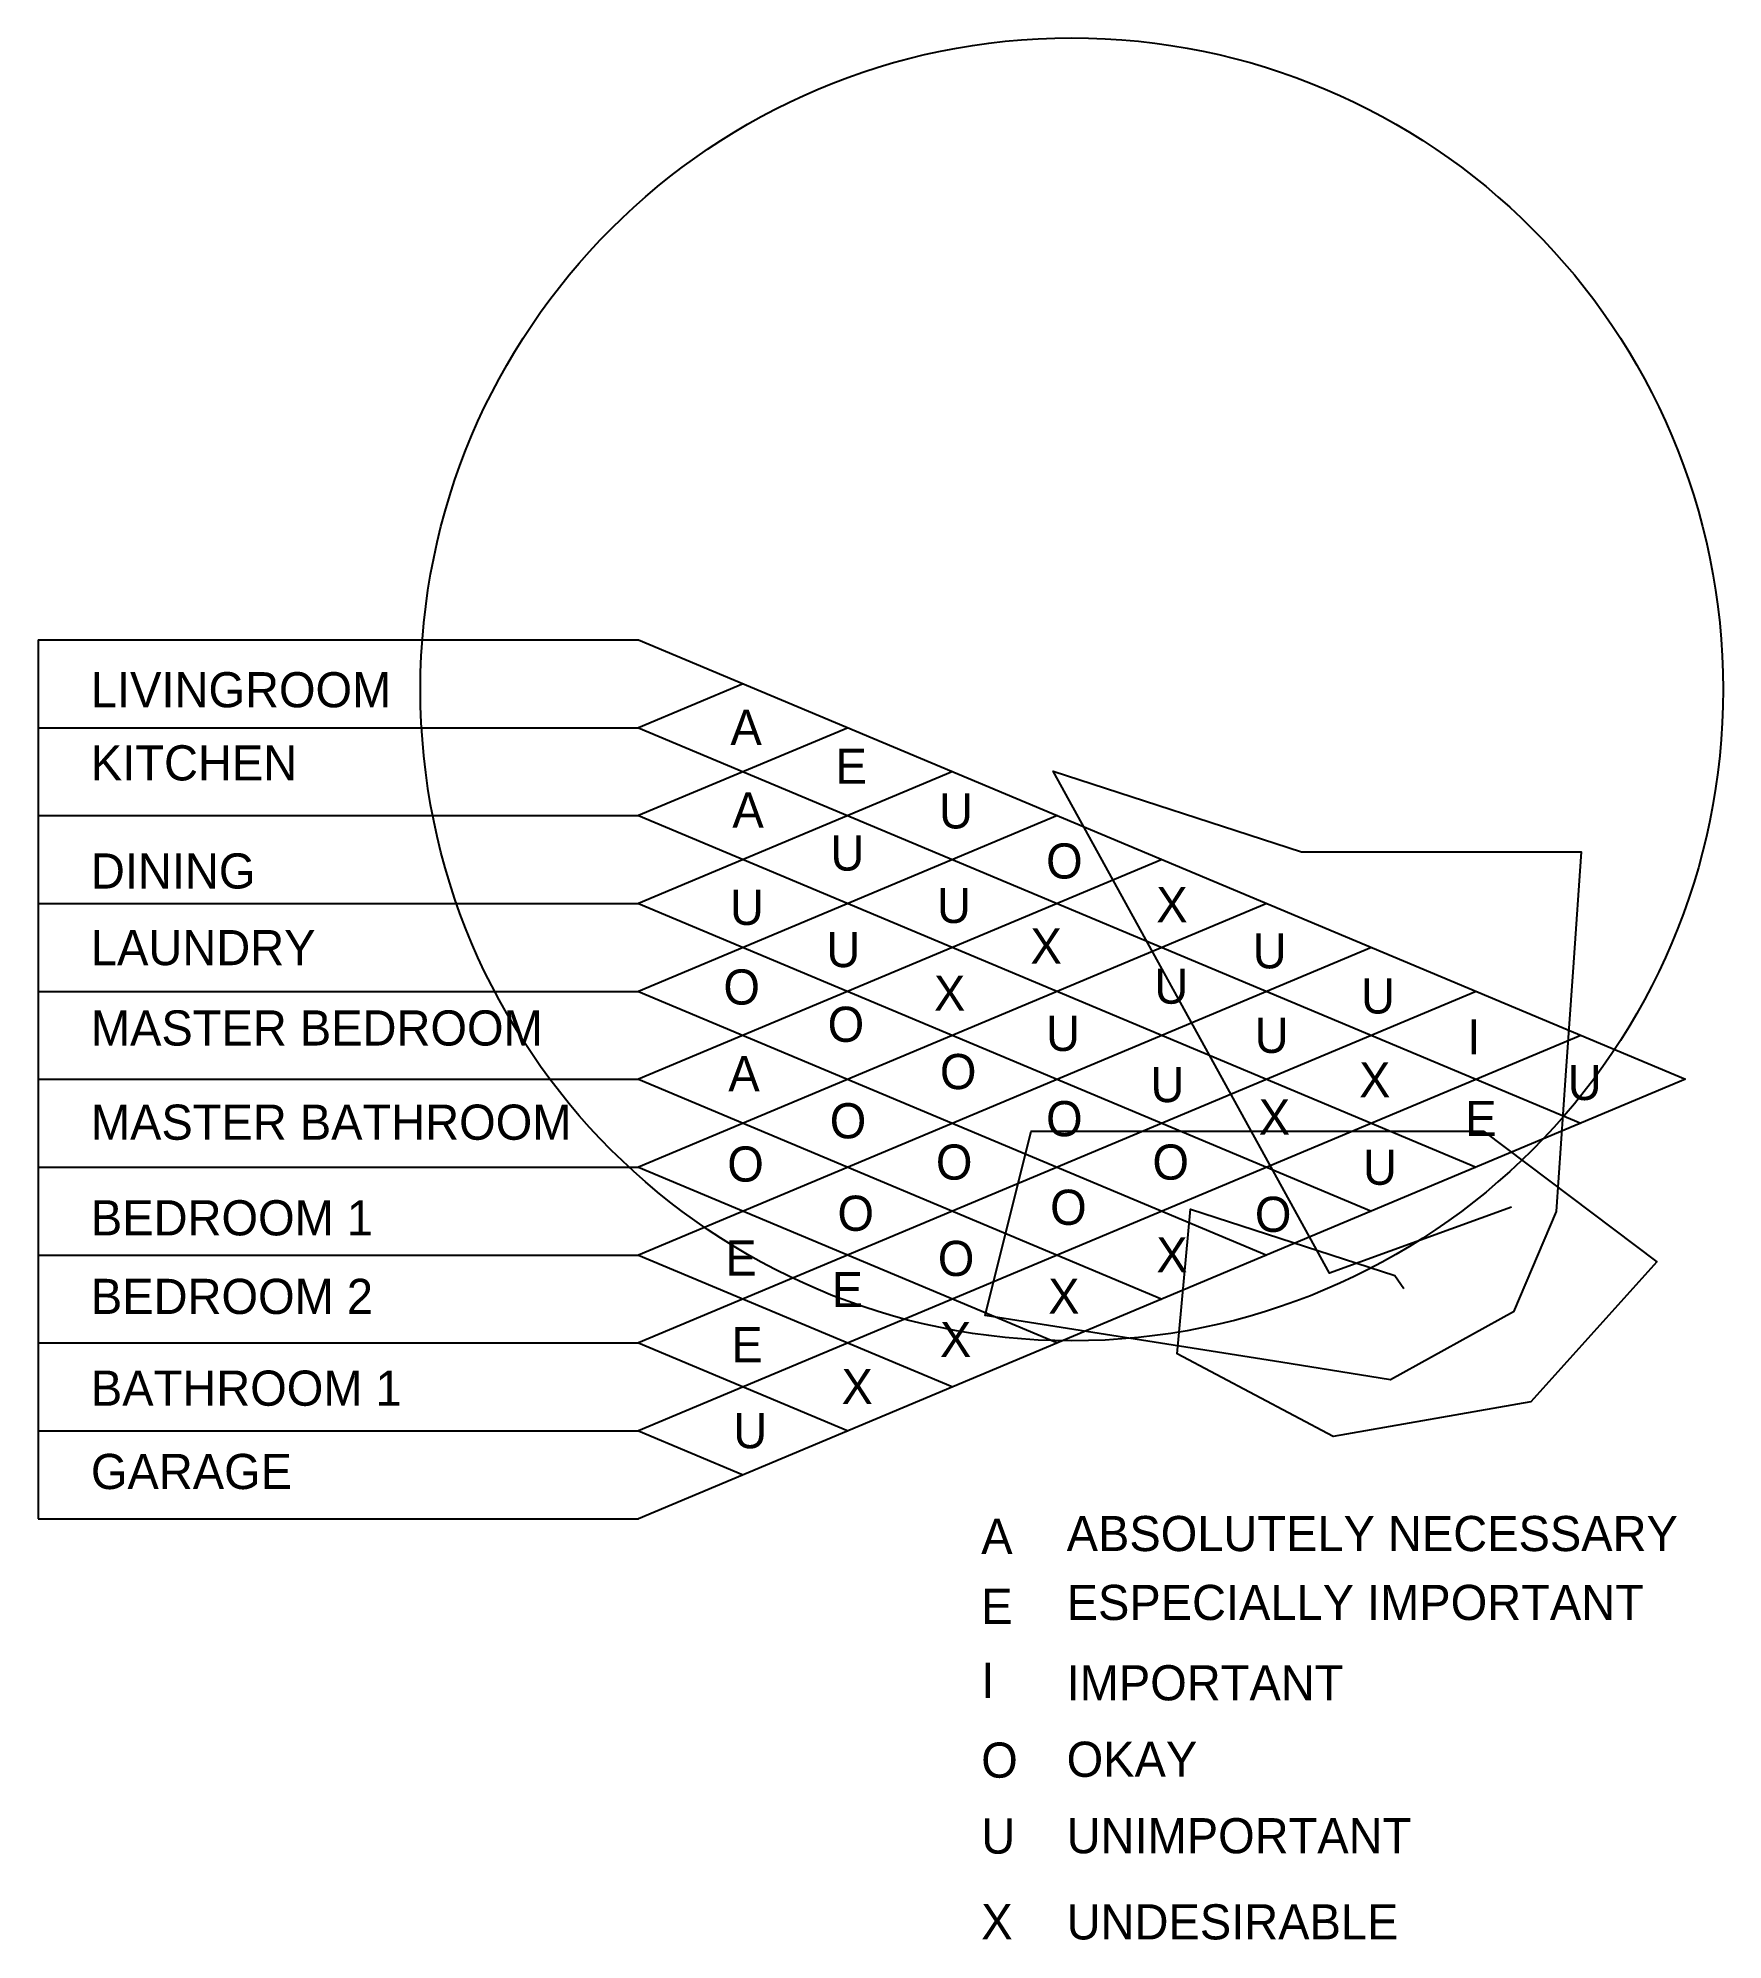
# Model space of a CAD drawing. Header units: inches. Extents: x 3.5 to 13.1, y -1.2 to 9.6.
import ezdxf

# ---------------------------------------------------------------- set-up
doc = ezdxf.new("R2010")
doc.units = ezdxf.units.IN
doc.header["$MEASUREMENT"] = 0

msp = doc.modelspace()

# ---------------------------------------------------------------- linework, layer by layer
for p, q in [((3.49, 6.174), (3.49, 1.174)), ((3.49, 6.174), (6.907, 6.174)), ((6.907, 6.174), (12.865, 3.674)), ((7.503, 5.924), (6.907, 5.674)), ((3.49, 5.674), (6.907, 5.674)), ((6.907, 5.674), (12.269, 3.424)), ((8.099, 5.674), (6.907, 5.174)), ((8.695, 5.424), (6.907, 4.674)), ((3.49, 5.174), (6.907, 5.174)), ((6.907, 5.174), (11.674, 3.174)), ((9.291, 5.174), (6.907, 4.174)), ((9.886, 4.924), (6.907, 3.674)), ((3.49, 4.674), (6.907, 4.674)), ((6.907, 4.674), (11.078, 2.924)), ((10.482, 4.674), (6.907, 3.174)), ((11.078, 4.424), (6.907, 2.674)), ((3.49, 4.174), (6.907, 4.174)), ((6.907, 4.174), (10.482, 2.674)), ((11.674, 4.174), (6.907, 2.174)), ((12.269, 3.924), (6.907, 1.674)), ((3.49, 3.674), (6.907, 3.674)), ((12.865, 3.674), (6.907, 1.174)), ((6.907, 3.674), (9.886, 2.424)), ((3.49, 3.174), (6.907, 3.174)), ((6.907, 3.174), (9.291, 2.174)), ((3.49, 2.674), (6.907, 2.674)), ((6.907, 2.674), (8.695, 1.924)), ((3.49, 2.174), (6.907, 2.174)), ((6.907, 2.174), (8.099, 1.674)), ((3.49, 1.674), (6.907, 1.674)), ((6.907, 1.674), (7.503, 1.424)), ((3.49, 1.174), (6.907, 1.174))]:
    msp.add_line(p, q)
msp.add_lwpolyline([(11.875, 2.946), (10.838, 2.572), (9.266, 5.426), (10.679, 4.967), (12.271, 4.967), (12.227, 4.339), (12.182, 3.696), (12.128, 2.922), (11.886, 2.352), (11.186, 1.965), (10.562, 2.064), (8.88, 2.33), (9.142, 3.378), (11.715, 3.378), (12.701, 2.635), (11.984, 1.84), (10.859, 1.641), (9.972, 2.113), (10.047, 2.936), (11.211, 2.557), (11.261, 2.484)])
msp.add_circle((9.372, 5.892), 3.706)

# ---------------------------------------------------------------- texts
at = {"char_height": 0.2, "attachment_point": 1}
for s, width, insert in [('LIVINGROOM', 2.33712, (3.791, 5.99)), ('A', 0.50256, (7.43, 5.776)), ('KITCHEN', 2.33712, (3.791, 5.574)), ('E', 0.50256, (8.028, 5.555)), ('A', 0.50256, (7.441, 5.306)), ('U', 0.50256, (8.617, 5.301)), ('U', 0.50256, (7.999, 5.061)), ('O', 0.50256, (9.226, 5.016)), ('DINING', 2.33712, (3.791, 4.959)), ('U', 0.50256, (8.605, 4.763)), ('X', 0.50256, (9.853, 4.767)), ('U', 0.50256, (7.427, 4.752)), ('LAUNDRY', 2.33712, (3.791, 4.523)), ('U', 0.50256, (7.976, 4.512)), ('X', 0.50256, (9.137, 4.532)), ('U', 0.50256, (10.402, 4.505)), ('O', 0.50256, (7.39, 4.299)), ('X', 0.50256, (8.588, 4.264)), ('U', 0.50256, (9.842, 4.304)), ('U', 0.50256, (11.018, 4.248)), ('MASTER BEDROOM', 2.87725, (3.791, 4.066)), ('O', 0.50256, (7.983, 4.087)), ('U', 0.50256, (9.226, 4.035)), ('U', 0.50256, (10.413, 4.024)), ('I', 0.50256, (11.623, 4.015)), ('A', 0.50256, (7.418, 3.806)), ('O', 0.50256, (8.622, 3.818)), ('U', 0.50256, (9.82, 3.744)), ('X', 0.50256, (11.007, 3.771)), ('U', 0.50256, (12.194, 3.756)), ('MASTER BATHROOM', 3.04345, (3.791, 3.53)), ('O', 0.50256, (7.995, 3.538)), ('O', 0.50256, (9.226, 3.55)), ('X', 0.50256, (10.436, 3.559)), ('E', 0.50256, (11.611, 3.551)), ('O', 0.50256, (7.412, 3.292)), ('O', 0.50256, (8.599, 3.303)), ('O', 0.50256, (9.831, 3.303)), ('U', 0.50256, (11.029, 3.274)), ('O', 0.50256, (9.249, 3.046)), ('BEDROOM 1', 2.33712, (3.791, 2.986)), ('O', 0.50256, (8.039, 3.012)), ('O', 0.50256, (10.414, 3.006)), ('E', 0.50256, (7.401, 2.757)), ('O', 0.50256, (8.61, 2.755)), ('X', 0.50256, (9.853, 2.775)), ('BEDROOM 2', 2.33712, (3.791, 2.539)), ('E', 0.50256, (8.006, 2.578)), ('X', 0.50256, (9.238, 2.54)), ('X', 0.50256, (8.622, 2.294)), ('E', 0.50256, (7.435, 2.264)), ('BATHROOM 1', 2.33712, (3.791, 2.017)), ('X', 0.50256, (8.062, 2.026)), ('U', 0.50256, (7.446, 1.775)), ('GARAGE', 2.33712, (3.791, 1.543)), ('ABSOLUTELY NECESSARY', 4.08372, (9.343, 1.19)), ('A', 0.50256, (8.857, 1.174)), ('E', 0.50256, (8.857, 0.776)), ('ESPECIALLY IMPORTANT', 4.08372, (9.343, 0.798)), ('I', 0.50256, (8.857, 0.355)), ('IMPORTANT', 4.08372, (9.343, 0.341)), ('O', 0.50256, (8.857, -0.099)), ('OKAY', 4.08372, (9.343, -0.094)), ('U', 0.50256, (8.857, -0.531)), ('UNIMPORTANT', 4.08372, (9.343, -0.529)), ('X', 0.50256, (8.857, -1.018)), ('UNDESIRABLE', 4.08372, (9.343, -1.019))]:
    msp.add_mtext_dynamic_manual_height_columns(s, width=width, gutter_width=1, heights=[0], dxfattribs=dict(at, insert=insert))

doc.saveas('drawing.dxf')
